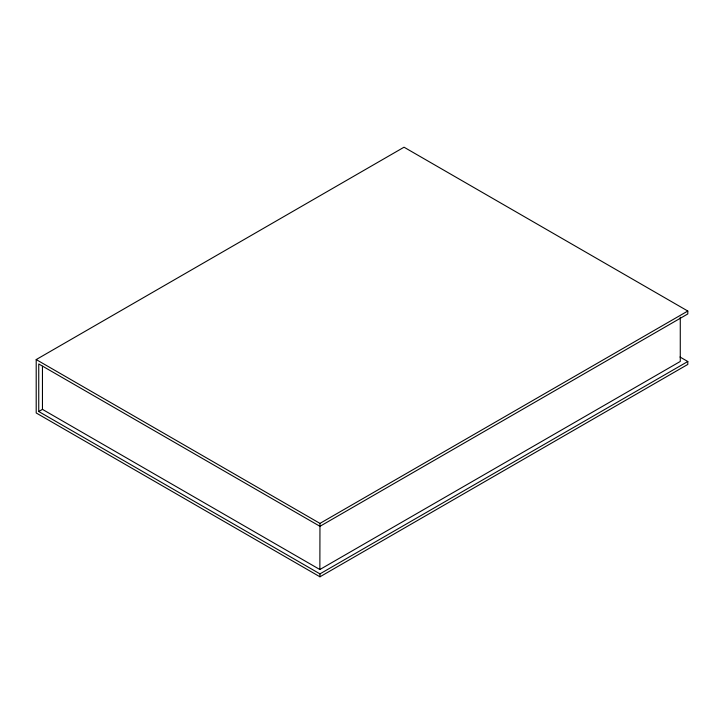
<?xml version="1.0" encoding="UTF-8"?>
<svg xmlns="http://www.w3.org/2000/svg" width="724" height="724" viewBox="0 0 724 724"><rect width="100%" height="100%" fill="white"/><g stroke="black" fill="none" stroke-linecap="round" stroke-linejoin="round"><path stroke-width="1.09" d="M36.2 359.575L404.037 147.207L687.8 311.03L687.8 313.945L319.963 526.312L38.743 363.955L38.743 411.522L319.963 573.888L687.8 361.511L687.8 364.425L319.963 576.793L36.2 412.97L36.2 359.575L319.963 523.398L687.8 311.03M38.743 411.522L42.653 409.268M42.454 366.235L42.454 409.377L319.863 569.535L680.27 361.457L680.27 317.202M679.99 357.004L687.8 361.511M319.963 523.398L319.863 569.535M319.963 573.888L319.963 576.793"/></g></svg>
